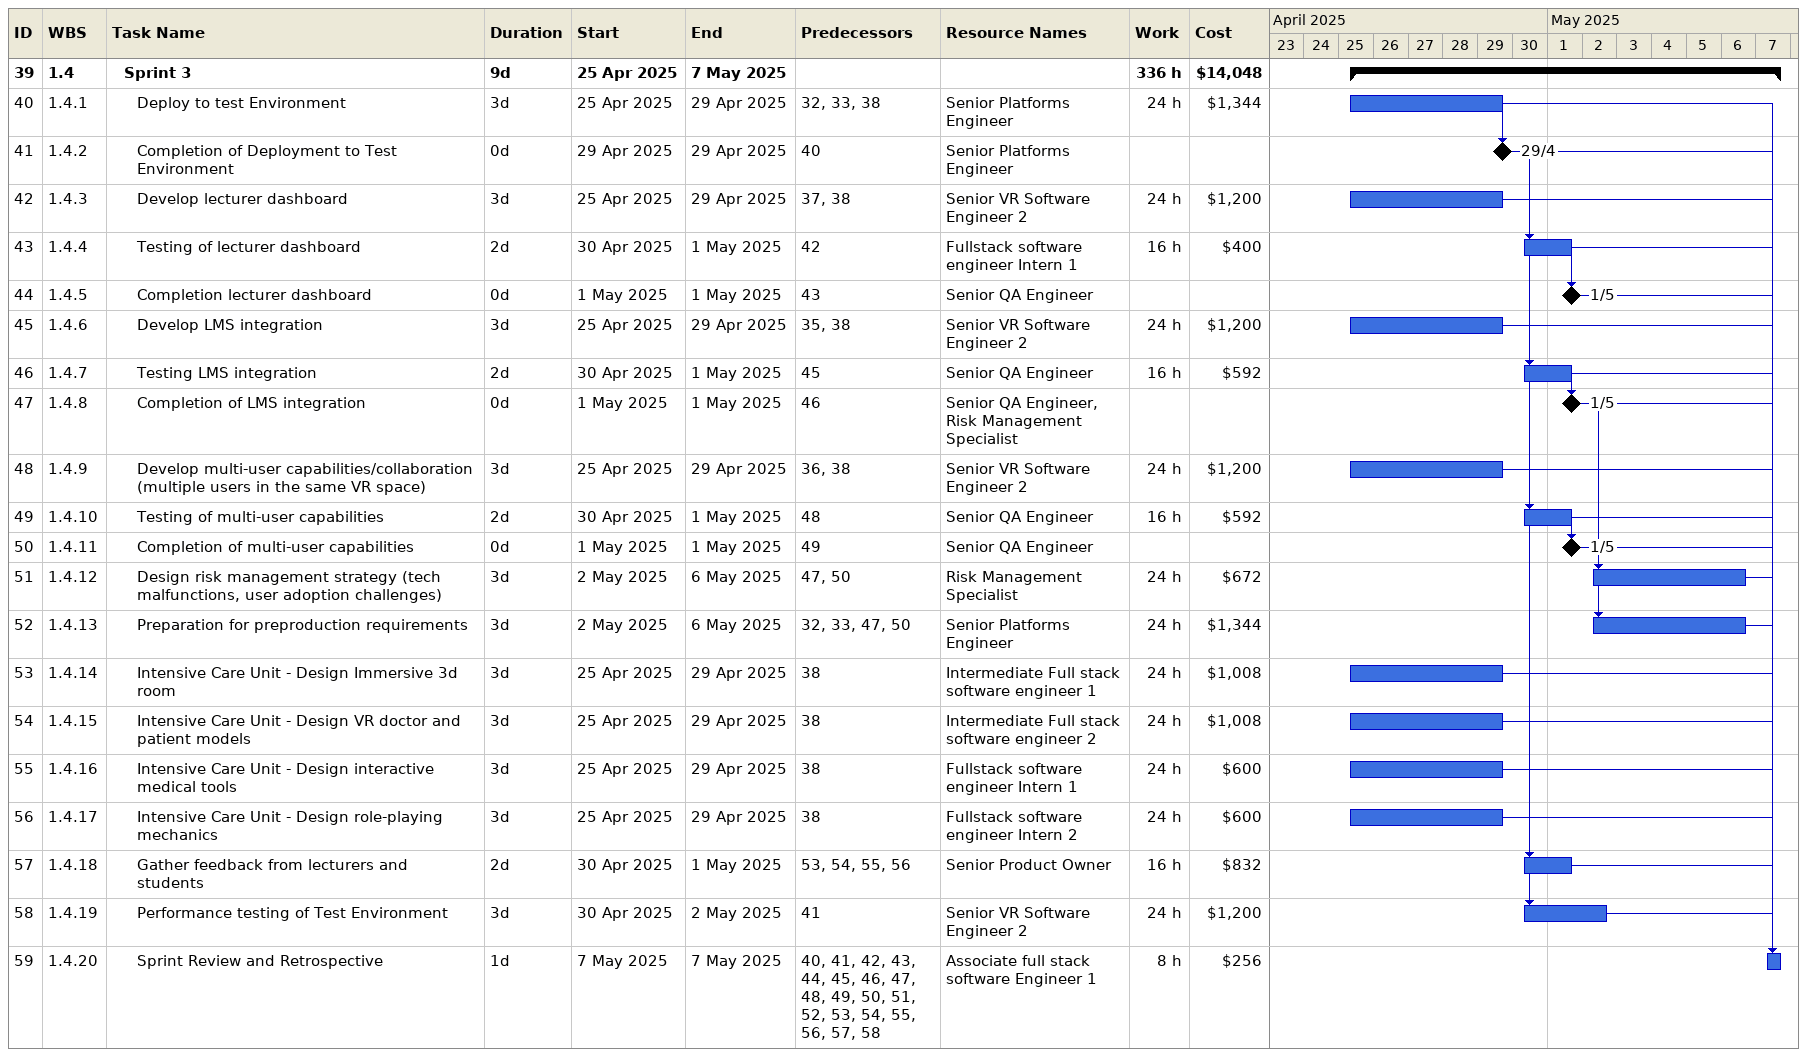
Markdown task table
| ID | WBS | Task | Duration | Start | Finish | Predecessors | Resources | Work (h) | Cost ($) |
|---|---|---|---|---|---|---|---|---|---|
| 39 | 1.4 | **Sprint 3** | 9d | 2025-04-25 | 2025-05-07 |  |  | 336 | 14048 |
| 40 | 1.4.1 | Deploy to test Environment | 3d | 2025-04-25 | 2025-04-29 | 32, 33, 38 | Senior Platforms Engineer | 24 | 1344 |
| 41 | 1.4.2 | Completion of Deployment to Test Environment | 0d | 2025-04-29 | 2025-04-29 | 40 | Senior Platforms Engineer |  |  |
| 42 | 1.4.3 | Develop lecturer dashboard | 3d | 2025-04-25 | 2025-04-29 | 37, 38 | Senior VR Software Engineer 2 | 24 | 1200 |
| 43 | 1.4.4 | Testing of lecturer dashboard | 2d | 2025-04-30 | 2025-05-01 | 42 | Fullstack software engineer Intern 1 | 16 | 400 |
| 44 | 1.4.5 | Completion lecturer dashboard | 0d | 2025-05-01 | 2025-05-01 | 43 | Senior QA Engineer |  |  |
| 45 | 1.4.6 | Develop LMS integration | 3d | 2025-04-25 | 2025-04-29 | 35, 38 | Senior VR Software Engineer 2 | 24 | 1200 |
| 46 | 1.4.7 | Testing LMS integration | 2d | 2025-04-30 | 2025-05-01 | 45 | Senior QA Engineer | 16 | 592 |
| 47 | 1.4.8 | Completion of LMS integration | 0d | 2025-05-01 | 2025-05-01 | 46 | Senior QA Engineer, Risk Management Specialist |  |  |
| 48 | 1.4.9 | Develop multi-user capabilities/collaboration (multiple users in the same VR space) | 3d | 2025-04-25 | 2025-04-29 | 36, 38 | Senior VR Software Engineer 2 | 24 | 1200 |
| 49 | 1.4.10 | Testing of multi-user capabilities | 2d | 2025-04-30 | 2025-05-01 | 48 | Senior QA Engineer | 16 | 592 |
| 50 | 1.4.11 | Completion of multi-user capabilities | 0d | 2025-05-01 | 2025-05-01 | 49 | Senior QA Engineer |  |  |
| 51 | 1.4.12 | Design risk management strategy (tech malfunctions, user adoption challenges) | 3d | 2025-05-02 | 2025-05-06 | 47, 50 | Risk Management Specialist | 24 | 672 |
| 52 | 1.4.13 | Preparation for preproduction requirements | 3d | 2025-05-02 | 2025-05-06 | 32, 33, 47, 50 | Senior Platforms Engineer | 24 | 1344 |
| 53 | 1.4.14 | Intensive Care Unit - Design Immersive 3d room | 3d | 2025-04-25 | 2025-04-29 | 38 | Intermediate Full stack software engineer 1 | 24 | 1008 |
| 54 | 1.4.15 | Intensive Care Unit - Design VR doctor and patient models | 3d | 2025-04-25 | 2025-04-29 | 38 | Intermediate Full stack software engineer 2 | 24 | 1008 |
| 55 | 1.4.16 | Intensive Care Unit - Design interactive medical tools | 3d | 2025-04-25 | 2025-04-29 | 38 | Fullstack software engineer Intern 1 | 24 | 600 |
| 56 | 1.4.17 | Intensive Care Unit - Design role-playing mechanics | 3d | 2025-04-25 | 2025-04-29 | 38 | Fullstack software engineer Intern 2 | 24 | 600 |
| 57 | 1.4.18 | Gather feedback from lecturers and students | 2d | 2025-04-30 | 2025-05-01 | 53, 54, 55, 56 | Senior Product Owner | 16 | 832 |
| 58 | 1.4.19 | Performance testing of Test Environment | 3d | 2025-04-30 | 2025-05-02 | 41 | Senior VR Software Engineer 2 | 24 | 1200 |
| 59 | 1.4.20 | Sprint Review and Retrospective | 1d | 2025-05-07 | 2025-05-07 | 40, 41, 42, 43, 44, 45, 46, 47, 48, 49, 50, 51, 52, 53, 54, 55, 56, 57, 58 | Associate full stack software Engineer 1 | 8 | 256 |
